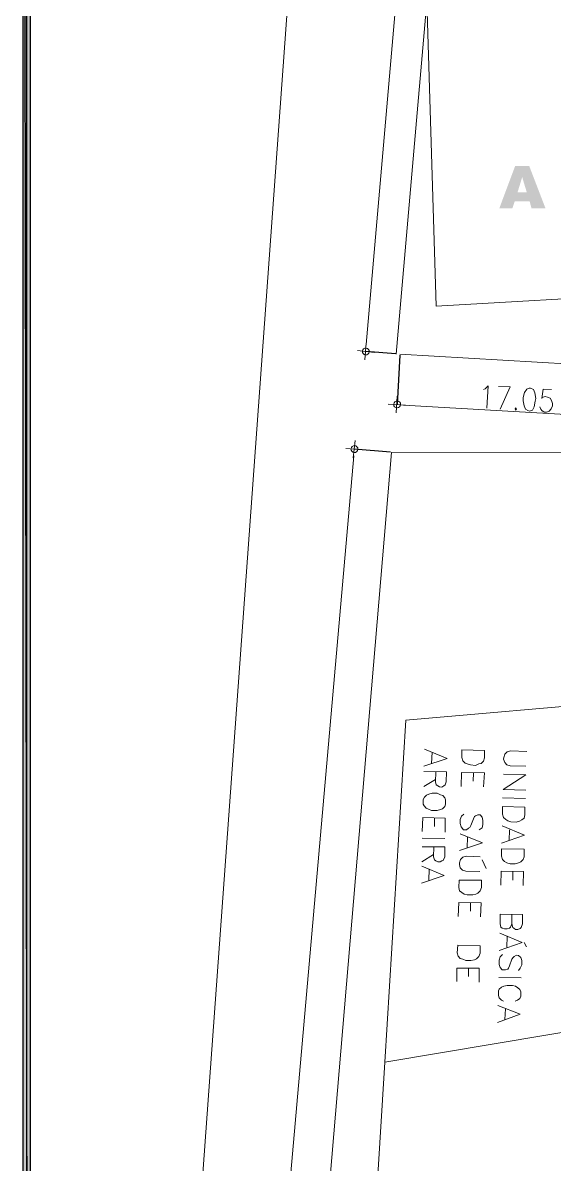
# Model space of a CAD drawing. Header units: millimetres. Extents: x 2928 to 3112, y 1220 to 1280.
# Drawn here: x 2994.56 to 2998.36, y 1260.57 to 1268.73 of the extents above; entities that cross this region are included whole.
import ezdxf

# ---------------------------------------------------------------- set-up
doc = ezdxf.new("R2010")
doc.units = ezdxf.units.MM

msp = doc.modelspace()

# ---------------------------------------------------------------- hatches: boundary and pattern name
at = {"true_color": 0x000007}
h = msp.add_hatch(color=7, dxfattribs=at)
h.paths.add_polyline_path([(3012.23233, 1279.10416), (3012.18233, 1279.05749), (3012.23233, 1246.50036)])
h.paths.add_polyline_path([(3012.18233, 1279.05749), (3012.23233, 1246.50036), (3012.18233, 1246.55036)])
h.paths.add_polyline_path([(3012.23233, 1246.50036), (3012.18233, 1246.55036), (2994.56208, 1246.54036)])
h.paths.add_polyline_path([(3012.18233, 1246.55036), (2994.56208, 1246.54036), (2994.61541, 1246.58703)])
h.paths.add_polyline_path([(2994.56208, 1246.54036), (2994.61541, 1246.58703), (2994.56208, 1279.10416)])
h.paths.add_polyline_path([(2994.61541, 1246.58703), (2994.56208, 1279.10416), (2994.61541, 1279.05749)])
h.paths.add_polyline_path([(2994.56208, 1279.10416), (2994.61541, 1279.05749), (3012.23233, 1279.10416)])
h.paths.add_polyline_path([(2994.61541, 1279.05749), (3012.23233, 1279.10416), (3012.18233, 1279.05749)])
h = msp.add_hatch(color=7, dxfattribs=at)
h.paths.add_polyline_path([(2998.18213, 1267.454), (2998.07546, 1267.454), (2998.05879, 1267.40399), (2997.96546, 1267.40399), (2998.07879, 1267.70733), (2998.1788, 1267.70733), (2998.29546, 1267.40399), (2998.19546, 1267.40399)])
h.paths.add_polyline_path([(2998.16213, 1267.51733), (2998.1288, 1267.62733), (2998.09546, 1267.51733)])

# ---------------------------------------------------------------- linework, layer by layer
at = {"color": 7, "linetype": 'Continuous', "lineweight": -2, "true_color": 0x000007}
for points in [[(2994.56208, 1246.54036), (2994.61541, 1246.58703), (2994.56208, 1279.10416)], [(2994.61541, 1246.58703), (2994.56208, 1279.10416), (2994.61541, 1279.05749)], [(2994.58874, 1246.5637), (3012.20566, 1246.5637), (3012.20566, 1279.08083), (2994.58874, 1279.08083)]]:
    msp.add_lwpolyline(points, close=True, dxfattribs=at)
at = {"color": 8, "linetype": 'Continuous', "lineweight": 5, "true_color": 0x767676}
for points in [[(2997.01545, 1266.43065), (2997.89546, 1276.57413), (2997.89546, 1276.57413)], [(2998.89881, 1265.90397), (2997.28212, 1265.99731), (2997.28212, 1265.99731)], [(2996.92544, 1265.63397), (2995.39209, 1248.16372), (2995.39209, 1248.16372)]]:
    msp.add_lwpolyline(points, dxfattribs=at)
at = {"color": 7, "linetype": 'Continuous', "lineweight": 9, "true_color": 0x000007}
for points in [[(2998.1188, 1276.60746), (2997.22878, 1266.36065), (2997.22878, 1266.36065)], [(2994.92542, 1247.78371), (2996.97545, 1276.08079), (2996.97545, 1276.08079)], [(2997.25545, 1266.36065), (2998.97214, 1266.26064), (2998.97214, 1266.26064)], [(2997.85212, 1266.10731), (2997.86546, 1266.11398), (2997.88546, 1266.13398), (2997.87546, 1265.97397)], [(2997.97213, 1265.96731), (2998.04213, 1266.12731), (2997.95879, 1266.13064)], [(2998.3388, 1266.10731), (2998.2788, 1266.11064), (2998.2688, 1266.04398), (2998.27213, 1266.05064), (2998.29213, 1266.05731), (2998.3088, 1266.05398), (2998.3288, 1266.04731), (2998.3388, 1266.03064), (2998.34547, 1266.00731), (2998.34547, 1265.99064), (2998.33547, 1265.97064), (2998.32213, 1265.95397), (2998.30213, 1265.94731), (2998.28546, 1265.94731), (2998.2688, 1265.95731), (2998.26213, 1265.96731), (2998.25546, 1265.98397)], [(2997.19545, 1265.6573), (2996.16543, 1253.4638), (2996.16543, 1253.4638)], [(2997.19545, 1265.6573), (2998.93547, 1265.66064), (2998.93547, 1265.66064)], [(2997.43212, 1263.53727), (2997.59212, 1263.47061), (2997.42545, 1263.41394)], [(2997.48545, 1263.51394), (2997.48212, 1263.43394), (2997.48212, 1263.43394)], [(2998.16213, 1263.52061), (2998.04546, 1263.52394), (2998.02213, 1263.51727), (2998.00546, 1263.50061), (2997.99879, 1263.47727), (2997.99546, 1263.46394), (2998.00546, 1263.4406), (2998.01879, 1263.42394), (2998.04213, 1263.41727), (2998.15546, 1263.41394)], [(2997.42545, 1263.37727), (2997.58879, 1263.37394), (2997.58545, 1263.30394), (2997.57879, 1263.2806), (2997.56879, 1263.27394), (2997.55545, 1263.26394), (2997.53879, 1263.26727), (2997.52545, 1263.27394), (2997.51545, 1263.2806), (2997.50879, 1263.30394), (2997.51212, 1263.37394)], [(2997.69546, 1263.3706), (2997.69212, 1263.2706), (2997.69212, 1263.2706)], [(2997.69546, 1263.3706), (2997.85879, 1263.36727), (2997.85212, 1263.26727)], [(2997.78212, 1263.36727), (2997.77879, 1263.30727), (2997.77879, 1263.30727)], [(2997.99546, 1263.35727), (2998.15546, 1263.35394), (2997.99213, 1263.24727), (2998.15546, 1263.24394)], [(2997.50879, 1263.3206), (2997.42545, 1263.2706), (2997.42545, 1263.2706)], [(2998.15213, 1263.18393), (2997.98879, 1263.18727), (2997.98879, 1263.18727)], [(2997.41879, 1263.04727), (2997.41545, 1262.94726), (2997.41545, 1262.94726)], [(2997.41879, 1263.04727), (2997.57879, 1263.04393), (2997.57879, 1262.94393)], [(2997.50212, 1263.04393), (2997.50212, 1262.98393), (2997.50212, 1262.98393)], [(2997.82212, 1262.9606), (2997.84212, 1262.97393), (2997.84879, 1262.99727), (2997.84879, 1263.02727), (2997.84212, 1263.0506), (2997.82879, 1263.06727), (2997.81212, 1263.06727), (2997.79546, 1263.0606), (2997.78879, 1263.05393), (2997.78212, 1263.03727), (2997.76212, 1262.9906), (2997.75546, 1262.97726), (2997.74546, 1262.9706), (2997.73212, 1262.9606), (2997.70879, 1262.9606), (2997.69212, 1262.9806), (2997.68546, 1263.00393), (2997.68546, 1263.03393), (2997.69546, 1263.05727), (2997.71212, 1263.0706)], [(2997.68546, 1262.9306), (2997.84546, 1262.86726), (2997.68212, 1262.8106)], [(2997.98546, 1262.98726), (2998.14546, 1262.9206), (2997.98213, 1262.86393)], [(2998.03879, 1262.9606), (2998.03546, 1262.88393), (2998.03546, 1262.88393)], [(2997.57545, 1262.89726), (2997.41545, 1262.9006), (2997.41545, 1262.9006)], [(2997.73879, 1262.90726), (2997.73546, 1262.8306), (2997.73546, 1262.8306)], [(2997.49545, 1262.78393), (2997.41212, 1262.73059), (2997.41212, 1262.73059)], [(2997.41545, 1262.83726), (2997.57545, 1262.83726), (2997.57545, 1262.76726), (2997.56545, 1262.74059), (2997.55545, 1262.73726), (2997.54212, 1262.73059), (2997.52545, 1262.73059), (2997.51212, 1262.73726), (2997.50212, 1262.74393), (2997.49545, 1262.76726), (2997.49879, 1262.83726)], [(2997.82879, 1262.76726), (2997.72879, 1262.7706), (2997.70546, 1262.76393), (2997.68879, 1262.74726), (2997.68212, 1262.72393), (2997.68212, 1262.71059), (2997.68546, 1262.68726), (2997.70212, 1262.67059), (2997.72546, 1262.66393), (2997.82546, 1262.66059)], [(2997.41212, 1262.70059), (2997.57212, 1262.63393), (2997.40879, 1262.57726)], [(2997.46545, 1262.67726), (2997.46212, 1262.60059), (2997.46212, 1262.60059)], [(2997.87213, 1262.68393), (2997.84212, 1262.74393), (2997.84212, 1262.74393)], [(2997.97879, 1262.66393), (2997.97546, 1262.56393), (2997.97546, 1262.56393)], [(2997.97879, 1262.66393), (2998.1388, 1262.66059), (2998.13546, 1262.56059)], [(2998.06213, 1262.66393), (2998.06213, 1262.60059), (2998.06213, 1262.60059)], [(2997.67546, 1262.44059), (2997.67212, 1262.34059), (2997.67212, 1262.34059)], [(2997.67546, 1262.44059), (2997.83546, 1262.43726), (2997.83212, 1262.33726)], [(2997.75879, 1262.44059), (2997.75879, 1262.37726), (2997.75879, 1262.37726)], [(2998.05546, 1262.28725), (2998.04546, 1262.26392), (2998.03879, 1262.25725), (2998.02213, 1262.25059), (2998.00213, 1262.25059), (2997.98546, 1262.25725), (2997.97546, 1262.26392), (2997.97213, 1262.28725), (2997.97213, 1262.35726), (2998.13213, 1262.35392), (2998.13213, 1262.28725), (2998.12213, 1262.26059), (2998.11546, 1262.25392), (2998.0988, 1262.24725), (2998.08213, 1262.24725), (2998.06879, 1262.25725), (2998.06213, 1262.26059), (2998.05546, 1262.28725), (2998.05546, 1262.35726)], [(2997.96879, 1262.22059), (2998.1288, 1262.15392), (2997.96546, 1262.09725)], [(2998.02213, 1262.19725), (2998.01879, 1262.12059), (2998.01879, 1262.12059)], [(2998.14213, 1262.15392), (2998.1588, 1262.12392), (2998.1588, 1262.12392)], [(2998.10213, 1261.95392), (2998.11546, 1261.97058), (2998.12546, 1261.99392), (2998.12546, 1262.02392), (2998.1188, 1262.04725), (2998.10213, 1262.06058), (2998.08879, 1262.06392), (2998.07213, 1262.05392), (2998.06546, 1262.04725), (2998.05546, 1262.03392), (2998.03879, 1261.98725), (2998.03213, 1261.97058), (2998.02546, 1261.96392), (2998.00879, 1261.95725), (2997.98546, 1261.95725), (2997.97213, 1261.97392), (2997.96546, 1261.99725), (2997.96546, 1262.02725), (2997.97213, 1262.05058), (2997.98879, 1262.06725)], [(2997.66212, 1261.97058), (2997.82212, 1261.97058), (2997.82212, 1261.87058)], [(2997.66212, 1261.97058), (2997.66212, 1261.87392), (2997.66212, 1261.87392)], [(2997.74546, 1261.97058), (2997.74546, 1261.91058), (2997.74546, 1261.91058)], [(2998.12213, 1261.90058), (2997.96213, 1261.90392), (2997.96213, 1261.90392)], [(2998.07879, 1261.73391), (2998.09546, 1261.74058), (2998.11213, 1261.75391), (2998.1188, 1261.77058), (2998.1188, 1261.80058), (2998.11213, 1261.81725), (2998.0988, 1261.83058), (2998.08213, 1261.84058), (2998.05879, 1261.84725), (2998.02213, 1261.84725), (2997.99879, 1261.84058), (2997.98213, 1261.83392), (2997.96546, 1261.82058), (2997.95879, 1261.80725), (2997.95879, 1261.77391), (2997.96546, 1261.75725), (2997.98213, 1261.74058), (2997.99546, 1261.73391)], [(2997.95546, 1261.70391), (2998.11546, 1261.64058), (2997.95213, 1261.58058)], [(2998.00879, 1261.68058), (2998.00546, 1261.60391), (2998.00546, 1261.60391)]]:
    msp.add_lwpolyline(points, dxfattribs=at)
at = {"color": 252, "linetype": 'Continuous', "lineweight": 5, "true_color": 0x989898}
for points in [[(3003.02887, 1267.46733), (2999.00214, 1266.79065), (2997.51545, 1266.70398), (2997.44879, 1268.88735), (3003.14553, 1269.49069)], [(2997.14878, 1261.29724), (2997.29878, 1263.74394), (2998.82881, 1263.87728), (2998.69547, 1261.55724)], [(2996.73878, 1254.68381), (3002.65553, 1256.53051), (3002.58219, 1260.7139), (3002.66886, 1262.22725), (2998.69547, 1261.55724), (2997.14878, 1261.29724)]]:
    msp.add_lwpolyline(points, close=True, dxfattribs=at)
for points in [[(2997.01545, 1266.44065), (2997.00545, 1266.32065), (2997.00545, 1266.32065)], [(2997.07211, 1266.37398), (2996.95211, 1266.38731), (2996.95211, 1266.38731)], [(2997.22878, 1265.94064), (2997.23545, 1266.06064), (2997.23545, 1266.06064)], [(2997.29545, 1265.99731), (2997.17212, 1266.00397), (2997.17212, 1266.00397)], [(2996.92211, 1265.62064), (2996.93545, 1265.74397), (2996.93545, 1265.74397)], [(2996.86878, 1265.6873), (2996.98878, 1265.6773), (2996.98878, 1265.6773)]]:
    msp.add_lwpolyline(points, dxfattribs=at)
at = {"color": 253, "linetype": 'Continuous', "lineweight": -2, "true_color": 0x9a9a9a}
for points in [[(2997.22545, 1266.36398), (2997.01211, 1266.38065), (2997.01211, 1266.38065)], [(2997.25545, 1266.35398), (2997.23545, 1266.00064), (2997.23545, 1266.00064)], [(2997.18878, 1265.66064), (2996.92878, 1265.68064), (2996.92878, 1265.68064)]]:
    msp.add_lwpolyline(points, dxfattribs=at)
at = {"color": 7, "linetype": 'Continuous', "lineweight": 9, "true_color": 0x000007}
for points in [[(2998.1788, 1266.11731), (2998.16213, 1266.11064), (2998.14546, 1266.08731), (2998.13546, 1266.05064), (2998.13546, 1266.02731), (2998.14213, 1265.99064), (2998.15213, 1265.96731), (2998.1688, 1265.95731), (2998.18213, 1265.95397), (2998.20213, 1265.96064), (2998.21546, 1265.98397), (2998.22213, 1266.02397), (2998.22546, 1266.04398), (2998.2188, 1266.08398), (2998.2088, 1266.10731), (2998.1888, 1266.11731)], [(2998.08213, 1265.97731), (2998.07879, 1265.97064), (2998.08213, 1265.96064), (2998.08879, 1265.96731)], [(2997.69879, 1263.53061), (2997.85879, 1263.52727), (2997.85879, 1263.47394), (2997.85212, 1263.4506), (2997.83546, 1263.43394), (2997.81879, 1263.4306), (2997.79546, 1263.4206), (2997.75879, 1263.42394), (2997.73546, 1263.4306), (2997.72212, 1263.43727), (2997.70546, 1263.45394), (2997.69879, 1263.47727)], [(2997.58212, 1263.17393), (2997.57545, 1263.18727), (2997.56212, 1263.20393), (2997.54545, 1263.2106), (2997.52212, 1263.2206), (2997.48545, 1263.2206), (2997.46212, 1263.21393), (2997.44545, 1263.20727), (2997.43212, 1263.19393), (2997.42212, 1263.17727), (2997.42212, 1263.14393), (2997.42879, 1263.1306), (2997.44212, 1263.11393), (2997.45879, 1263.10727), (2997.48212, 1263.09727), (2997.52212, 1263.09727), (2997.54545, 1263.10393), (2997.55879, 1263.1106), (2997.57545, 1263.12727), (2997.58212, 1263.14393)], [(2997.98879, 1263.12727), (2998.1488, 1263.1206), (2998.1488, 1263.06727), (2998.14213, 1263.04393), (2998.12546, 1263.0306), (2998.1088, 1263.0206), (2998.08546, 1263.01393), (2998.04879, 1263.01727), (2998.02546, 1263.02393), (2998.01213, 1263.03393), (2997.99546, 1263.04727), (2997.98879, 1263.0706)], [(2997.98213, 1262.82393), (2998.14213, 1262.8206), (2998.14213, 1262.76726), (2998.13546, 1262.74726), (2998.1188, 1262.73059), (2998.10213, 1262.72393), (2998.07879, 1262.71726), (2998.04213, 1262.71726), (2998.01879, 1262.72393), (2998.00213, 1262.73393), (2997.98879, 1262.74726), (2997.98213, 1262.7706)], [(2997.67879, 1262.60059), (2997.83879, 1262.60059), (2997.83879, 1262.54726), (2997.82879, 1262.52392), (2997.81212, 1262.50726), (2997.79879, 1262.50059), (2997.77546, 1262.49392), (2997.73546, 1262.49392), (2997.71546, 1262.50059), (2997.69879, 1262.51059), (2997.68212, 1262.52392), (2997.67546, 1262.54726)], [(2997.66879, 1262.13392), (2997.82879, 1262.13059), (2997.82879, 1262.07725), (2997.81879, 1262.05392), (2997.80212, 1262.03725), (2997.78879, 1262.03058), (2997.76212, 1262.02392), (2997.72546, 1262.02392), (2997.70546, 1262.03392), (2997.68546, 1262.04058), (2997.67212, 1262.05725), (2997.66546, 1262.08059)]]:
    msp.add_lwpolyline(points, close=True, dxfattribs=at)
at = {"color": 252, "linetype": 'Continuous', "lineweight": 5, "true_color": 0x989898}
for points in [[(2997.00878, 1266.35731), (2997.02211, 1266.35398), (2997.03545, 1266.36398), (2997.03545, 1266.37731), (2997.03545, 1266.37731), (2997.03878, 1266.39065), (2997.02878, 1266.40398), (2997.01545, 1266.40398), (2997.01545, 1266.40398), (2996.99878, 1266.40731), (2996.98878, 1266.39731), (2996.98878, 1266.38398), (2996.98878, 1266.38398), (2996.98545, 1266.37065), (2996.99545, 1266.35731), (2997.00878, 1266.35731)], [(2997.21212, 1266.00397), (2997.20878, 1265.98731), (2997.22212, 1265.97731), (2997.23545, 1265.97731), (2997.23545, 1265.97731), (2997.24878, 1265.97731), (2997.25878, 1265.98731), (2997.25878, 1266.00064), (2997.25878, 1266.00064), (2997.26212, 1266.01397), (2997.25212, 1266.02397), (2997.23878, 1266.02397), (2997.23878, 1266.02397), (2997.22212, 1266.02731), (2997.21212, 1266.01731), (2997.21212, 1266.00397)], [(2996.93211, 1265.7073), (2996.91878, 1265.7073), (2996.90878, 1265.6973), (2996.90544, 1265.68397), (2996.90544, 1265.68397), (2996.90544, 1265.67064), (2996.91544, 1265.66064), (2996.92878, 1265.6573), (2996.92878, 1265.6573), (2996.94211, 1265.6573), (2996.95545, 1265.6673), (2996.95545, 1265.68064), (2996.95545, 1265.68064), (2996.95545, 1265.69397), (2996.94545, 1265.7073), (2996.93211, 1265.7073)]]:
    msp.add_open_spline(points, degree=3, knots=[0, 0, 0, 0, 0.0625, 0.0625, 0.0625, 0.0625, 0.125, 0.125, 0.125, 0.125, 0.1875, 0.1875, 0.1875, 0.1875, 1, 1, 1, 1], dxfattribs=at)

doc.saveas('drawing.dxf')
